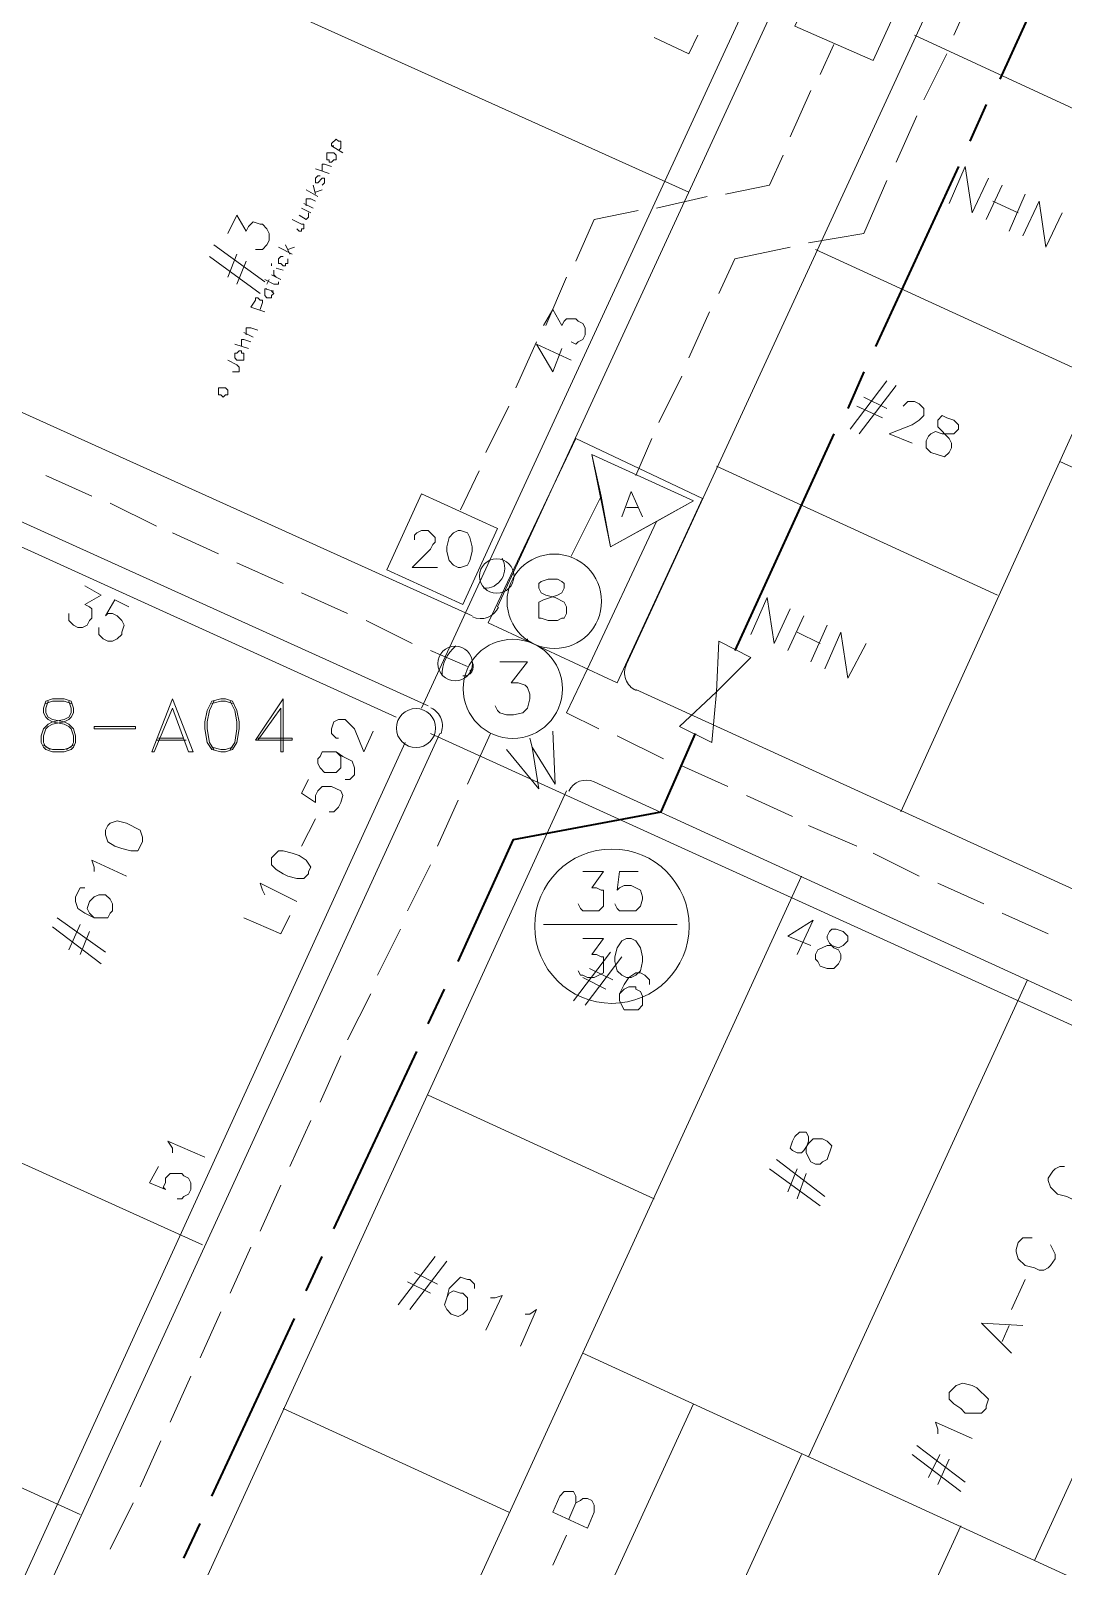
# Model space of a CAD drawing. Header units: millimetres. Extents: x 3.6 to 37.8, y 0.6 to 28.7.
# Drawn here: x 18.636 to 20.504, y 9.116 to 11.895 of the extents above; entities that cross this region are included whole.
import ezdxf

# ---------------------------------------------------------------- set-up
doc = ezdxf.new("R2010")
doc.units = ezdxf.units.MM
for name, color, linetype, true_color in [('PDF_S45$Actives-Amplifier', 92, 'Continuous', 0x00b800), ('PDF_S45$Cable-565', 23, 'Continuous', 0xdd8a6e), ('PDF_S45$Cable-840', 151, 'Continuous', 0x7fbfff), ('PDF_S45$LOTS', 254, 'Continuous', 0xdcdcdc), ('PDF_S45$ROAD', 8, 'Continuous', 0x808080), ('PDF_S45$SDU', 157, 'Continuous', 0x396472)]:
    doc.layers.add(name, color=color, linetype=linetype, true_color=true_color)
for name, color, linetype in [('PDF_S45$Passives-Highleg', 7, 'Continuous'), ('PDF_S45$Passives-Splt2way', 7, 'Continuous'), ('PDF_S45$Passives-TapOffs', 7, 'Continuous'), ('PDF_S45$pole', 7, 'Continuous'), ('PDF_S45$strand', 7, 'Continuous'), ('PDF_S45$Symbols-EndOfLine', 7, 'Continuous'), ('PDF_S45$Symbols-Splice', 7, 'Continuous'), ('PDF_S45$Symbols-Terminator', 7, 'Continuous')]:
    doc.layers.add(name, color=color, linetype=linetype)

msp = doc.modelspace()

# ---------------------------------------------------------------- linework, layer by layer
at = {"layer": 'PDF_S45$Actives-Amplifier', "lineweight": 13}
for points in [[(19.8512, 11.0484), (19.697, 10.7149), (19.4634, 10.8233), (19.6219, 11.1569)], [(19.6678, 11.0526), (19.6136, 10.9442), (19.6678, 11.0526), (19.6511, 11.1277), (19.8346, 11.0443), (19.7678, 11.0067), (19.6428, 10.7399), (19.7678, 11.0067), (19.6844, 10.9609)], [(19.8346, 11.0443), (19.6844, 10.9609), (19.6511, 11.1277)], [(19.5719, 10.9025), (19.5885, 10.9025), (19.5969, 10.8983), (19.6011, 10.8942), (19.6011, 10.8858), (19.5969, 10.8775), (19.5885, 10.8733), (19.5635, 10.865), (19.5552, 10.8608), (19.5552, 10.8316), (19.5594, 10.8316), (19.5719, 10.8274), (19.5885, 10.8274), (19.5969, 10.8316), (19.6011, 10.8316), (19.6052, 10.8399), (19.6052, 10.8525), (19.6011, 10.8608), (19.5844, 10.8691), (19.5677, 10.8733), (19.5594, 10.8775), (19.5552, 10.8858), (19.5552, 10.8942), (19.5594, 10.8983)], [(18.6754, 10.6857), (18.6962, 10.6857), (18.7087, 10.6815), (18.7129, 10.669), (18.7129, 10.6606), (18.7087, 10.6523), (18.7045, 10.6481), (18.6962, 10.644), (18.6754, 10.6398), (18.667, 10.6356), (18.6628, 10.6315), (18.6587, 10.6189), (18.6587, 10.6064), (18.6628, 10.5981), (18.6754, 10.5939), (18.6962, 10.5939), (18.7087, 10.5981), (18.7129, 10.6064), (18.7129, 10.6189), (18.7087, 10.6315), (18.7045, 10.6356), (18.6962, 10.6398), (18.6754, 10.644), (18.667, 10.6481), (18.6628, 10.6523), (18.6587, 10.6606), (18.6587, 10.669), (18.6628, 10.6815)], [(18.8922, 10.6857), (18.9297, 10.5898), (18.9214, 10.5898), (18.8922, 10.669), (18.8588, 10.5898), (18.8547, 10.5898)], [(18.9797, 10.6857), (18.9881, 10.6857), (19.0006, 10.6815), (19.0089, 10.6648), (19.0131, 10.644), (19.0131, 10.6315), (19.0089, 10.6064), (19.0006, 10.5939), (18.9881, 10.5898), (18.9797, 10.5898), (18.9631, 10.5939), (18.9547, 10.6064), (18.9506, 10.6315), (18.9506, 10.644), (18.9547, 10.6648), (18.9631, 10.6815)], [(18.7504, 10.6315), (18.7504, 10.6356), (18.8255, 10.6356), (18.8255, 10.6315)]]:
    msp.add_lwpolyline(points, close=True, dxfattribs=at)
for points in [[(19.7053, 11.0151), (19.722, 11.0609), (19.7428, 11.0151)], [(19.7345, 11.0318), (19.7136, 11.0318)], [(18.7045, 10.6815), (18.7087, 10.669), (18.7087, 10.6606), (18.7045, 10.6523), (18.6962, 10.6481), (18.6754, 10.644), (18.667, 10.6398), (18.6587, 10.6315), (18.6545, 10.6189), (18.6545, 10.6064), (18.6587, 10.5981), (18.6628, 10.5939), (18.6754, 10.5898), (18.6962, 10.5898), (18.7087, 10.5939), (18.7129, 10.5981), (18.717, 10.6064), (18.717, 10.6189), (18.7129, 10.6315), (18.7045, 10.6398), (18.6962, 10.644), (18.6754, 10.6481), (18.667, 10.6523), (18.6628, 10.6606), (18.6628, 10.669), (18.667, 10.6815)], [(18.6628, 10.6773), (18.6754, 10.6815), (18.6962, 10.6815), (18.7087, 10.6773)], [(18.9672, 10.5939), (18.9589, 10.6064), (18.9547, 10.6315), (18.9547, 10.644), (18.9589, 10.6648), (18.9672, 10.6815)], [(18.9631, 10.6773), (18.9797, 10.6815), (18.9881, 10.6815), (19.0006, 10.6773)], [(18.9964, 10.6815), (19.0048, 10.6648), (19.0089, 10.644), (19.0089, 10.6315), (19.0048, 10.6064), (18.9964, 10.5939)], [(19.0465, 10.6148), (19.109, 10.6148), (19.109, 10.6106), (19.0423, 10.6106), (19.0923, 10.6857), (19.0923, 10.5898), (19.0882, 10.5898), (19.0882, 10.669), (19.0465, 10.6106)], [(18.6712, 10.5939), (18.6587, 10.6023)], [(18.7129, 10.6023), (18.7004, 10.5939)], [(18.9172, 10.6106), (18.863, 10.6106)], [(18.913, 10.6148), (18.8672, 10.6148)], [(19.0006, 10.5981), (18.9881, 10.5939), (18.9797, 10.5939), (18.9631, 10.5981)]]:
    msp.add_lwpolyline(points, dxfattribs=at)
msp.add_circle((19.583, 10.8622), 0.0855, dxfattribs=at)
at = {"layer": 'PDF_S45$Cable-565', "lineweight": 13}
for points in [[(20.3433, 11.97), (20.3058, 11.8866)], [(20.0889, 11.8699), (20.0639, 11.8157)], [(20.2932, 11.8532), (20.2515, 11.7698)], [(20.0472, 11.7865), (20.0097, 11.7031)], [(20.239, 11.7406), (20.2015, 11.6572)], [(19.9972, 11.6697), (19.9722, 11.6155), (19.8929, 11.5989)], [(20.1848, 11.6239), (20.1431, 11.528), (20.0431, 11.5113)], [(19.8596, 11.5947), (19.7678, 11.5738)], [(19.6219, 11.4779), (19.6553, 11.553), (19.7345, 11.5697)], [(19.8804, 11.4196), (19.9096, 11.4821), (20.0097, 11.5029)], [(19.6052, 11.4487), (19.5677, 11.3612)], [(19.8638, 11.3862), (19.8262, 11.3028)], [(19.551, 11.332), (19.5135, 11.2486)], [(19.8137, 11.2694), (19.772, 11.186)], [(19.501, 11.2152), (19.4593, 11.1318)], [(19.7595, 11.1569), (19.7303, 11.0901)], [(18.7462, 11.0526), (18.6628, 11.0901)], [(19.4468, 11.0985), (19.4134, 11.0276)], [(18.863, 10.9984), (18.7796, 11.0401)], [(18.9756, 10.9484), (18.8922, 10.9859)], [(19.0923, 10.8942), (19.0089, 10.9317)], [(19.2091, 10.8399), (19.1257, 10.8775)], [(19.3258, 10.7857), (19.2424, 10.8274)], [(19.5343, 10.7941), (19.5343, 10.7899)], [(19.4259, 10.744), (19.3592, 10.7732)], [(19.6636, 10.6315), (19.6052, 10.6606), (19.6428, 10.7399)], [(19.4676, 10.6231), (19.4259, 10.5314)], [(19.7804, 10.5772), (19.697, 10.6189)], [(19.8971, 10.5272), (19.8137, 10.5647)], [(20.0139, 10.473), (19.9305, 10.5105)], [(19.4092, 10.5022), (19.3717, 10.4188)], [(20.1306, 10.4188), (20.0431, 10.4563)], [(20.2432, 10.3646), (20.1598, 10.4063)], [(19.3592, 10.3854), (19.3175, 10.302)], [(20.36, 10.3145), (20.2766, 10.3521)], [(20.4767, 10.2603), (20.3933, 10.2979)], [(19.305, 10.2687), (19.2633, 10.1853)], [(19.2508, 10.1519), (19.2091, 10.0685)], [(19.1966, 10.0393), (19.1591, 9.9559)], [(19.1424, 9.9226), (19.1048, 9.8392)], [(19.0882, 9.8058), (19.0506, 9.7224)], [(19.034, 9.6932), (18.9964, 9.6098)], [(18.9797, 9.5765), (18.9422, 9.4931)], [(18.9255, 9.4597), (18.888, 9.3763)], [(18.8713, 9.343), (18.8338, 9.2596)], [(18.8213, 9.2304), (18.7796, 9.147)]]:
    msp.add_lwpolyline(points, dxfattribs=at)
at = {"layer": 'PDF_S45$Cable-840', "lineweight": 40}
for points in [[(20.5351, 12.1284), (20.3892, 11.8073)], [(20.3641, 11.7615), (20.3349, 11.6948)], [(20.3141, 11.6489), (20.164, 11.3236)], [(20.1431, 11.2778), (20.1139, 11.2111)], [(20.0889, 11.1652), (19.9096, 10.7732)], [(19.4092, 10.2103), (19.5093, 10.4313), (19.7762, 10.4813), (19.8387, 10.6231)], [(19.355, 10.0977), (19.3842, 10.1603)], [(19.1841, 9.7266), (19.3342, 10.0477)], [(19.134, 9.614), (19.1632, 9.6766)], [(18.9631, 9.2429), (19.1132, 9.564)], [(18.913, 9.1303), (18.9422, 9.1929)]]:
    msp.add_lwpolyline(points, dxfattribs=at)
at = {"layer": 'PDF_S45$LOTS', "lineweight": 0}
for points in [[(20.2098, 10.4813), (22.5074, 15.5477), (24.1045, 19.0587)], [(18.642, 12.1368), (19.8262, 11.603)], [(20.7394, 11.6531), (20.2349, 11.8866)], [(20.5643, 11.2653), (20.0556, 11.4988)], [(20.385, 10.8733), (19.8763, 11.1068)], [(20.9979, 10.8858), (20.4976, 11.1152)], [(16.5863, 10.7649), (18.9464, 9.6974)], [(19.2383, 8.6383), (20.0305, 10.3646)], [(20.4392, 10.1769), (20.0431, 9.3138)], [(20.8478, 9.9893), (20.4517, 9.1261)], [(19.355, 9.9685), (19.7637, 9.7808)], [(18.7254, 9.2095), (17.5453, 9.7475)], [(22.9578, 7.9753), (19.6344, 9.5014)], [(19.0923, 9.4014), (19.501, 9.2137)], [(19.8346, 9.4097), (19.4384, 8.5465)], [(20.0305, 9.318), (19.6344, 8.4548)], [(20.3183, 9.1887), (19.9221, 8.3255)]]:
    msp.add_lwpolyline(points, dxfattribs=at)
at = {"layer": 'PDF_S45$Passives-Highleg', "lineweight": 9}
msp.add_lwpolyline([(19.4343, 10.7399), (19.4301, 10.7357), (19.4343, 10.7399), (19.4301, 10.7315)], dxfattribs=at)
for centre in [(19.4788, 10.908), (19.4037, 10.7496)]:
    msp.add_circle(centre, 0.0313, dxfattribs=at)
for centre, radius, start, end in [((19.4572, 10.9219), 0.0361, 266.6933, 30.0917), ((19.4468, 10.7294), 0.0667, 128.6598, 181.7899), ((19.4197, 10.744), 0.0168, 262.875, 29.7449)]:
    msp.add_arc(centre, radius, start, end, dxfattribs=at)
at = {"layer": 'PDF_S45$Passives-Splt2way', "lineweight": 9}
msp.add_lwpolyline([(19.4843, 10.7524), (19.5343, 10.7524), (19.5051, 10.7149), (19.5177, 10.7149), (19.5302, 10.7107), (19.5343, 10.7065), (19.5385, 10.694), (19.5385, 10.6857), (19.5343, 10.669), (19.526, 10.6606), (19.5093, 10.6565), (19.4968, 10.6565), (19.4843, 10.6606), (19.4801, 10.6648), (19.476, 10.6732)], dxfattribs=at)
msp.add_circle((19.508, 10.7037), 0.0897, dxfattribs=at)
at = {"layer": 'PDF_S45$Passives-TapOffs', "lineweight": 9}
for points in [[(20.1598, 11.8407), (20.018, 11.9033), (20.0848, 12.0409), (20.2224, 11.9783)], [(19.4176, 10.8566), (19.28, 10.9192), (19.3425, 11.0568), (19.4801, 10.9942)], [(19.4092, 10.9901), (19.4134, 10.9901), (19.4259, 10.9859), (19.4301, 10.9776), (19.4343, 10.9609), (19.4343, 10.9525), (19.4301, 10.9359), (19.4259, 10.9275), (19.4134, 10.9233), (19.4092, 10.9233), (19.4009, 10.9275), (19.3926, 10.9359), (19.3884, 10.9525), (19.3884, 10.9609), (19.3926, 10.9776), (19.4009, 10.9859)]]:
    msp.add_lwpolyline(points, close=True, dxfattribs=at)
msp.add_lwpolyline([(19.33, 10.9734), (19.33, 10.9817), (19.3342, 10.9859), (19.3425, 10.9901), (19.355, 10.9901), (19.3675, 10.9776), (19.3675, 10.9692), (19.3634, 10.965), (19.3592, 10.9567), (19.3258, 10.9233), (19.3717, 10.9233)], dxfattribs=at)
at = {"layer": 'PDF_S45$pole', "lineweight": 0}
for points in [[(19.8429, 11.8866), (19.8262, 11.8532), (19.7637, 11.8824)], [(19.1924, 10.6148), (19.1882, 10.6148), (19.1799, 10.6231), (19.1799, 10.6315), (19.1841, 10.644), (19.1924, 10.6481), (19.2049, 10.6481), (19.2216, 10.6315), (19.2383, 10.5898), (19.255, 10.6273)], [(19.1882, 10.5898), (19.2007, 10.5814), (19.2174, 10.5731), (19.2216, 10.5606), (19.2216, 10.5481), (19.2133, 10.5397), (19.2049, 10.5397)], [(19.1757, 10.4813), (19.1841, 10.4813), (19.1924, 10.4897), (19.1966, 10.498), (19.2007, 10.5105), (19.1966, 10.5189), (19.1799, 10.5272), (19.1632, 10.5272), (19.1549, 10.5189), (19.1507, 10.5105), (19.1507, 10.498), (19.1257, 10.5147), (19.1382, 10.5397)], [(19.1507, 10.4688), (19.1257, 10.4188)], [(19.059, 10.3312), (19.0548, 10.3396), (19.0506, 10.3521), (19.1174, 10.3187)], [(19.1048, 10.2937), (19.0882, 10.2603), (19.0214, 10.2895)]]:
    msp.add_lwpolyline(points, dxfattribs=at)
for points in [[(19.1966, 10.5814), (19.1966, 10.5606), (19.1882, 10.5522), (19.1674, 10.5522), (19.1591, 10.5606), (19.1549, 10.5689), (19.1549, 10.5772), (19.1591, 10.5814), (19.1632, 10.5898), (19.1882, 10.5898)], [(19.0715, 10.3979), (19.084, 10.4105), (19.0923, 10.4105), (19.109, 10.4063), (19.1215, 10.4021), (19.134, 10.3938), (19.1424, 10.3813), (19.1382, 10.3729), (19.1382, 10.3688), (19.1299, 10.3604), (19.1174, 10.3604), (19.1007, 10.3646), (19.0923, 10.3688), (19.0798, 10.3771), (19.0715, 10.3854)]]:
    msp.add_lwpolyline(points, close=True, dxfattribs=at)
msp.add_circle((19.3328, 10.6328), 0.0354, dxfattribs=at)
at = {"layer": 'PDF_S45$ROAD', "lineweight": 0}
for points in [[(19.4801, 10.8525), (23.3956, 19.3422)], [(17.1367, 11.8741), (19.4343, 10.8358)], [(17.0616, 11.7114), (19.355, 10.6732)], [(19.7303, 10.7023), (20.6894, 10.2645)], [(19.3759, 10.6231), (16.6939, 4.7721)], [(18.8463, 8.8593), (19.6052, 10.5189)]]:
    msp.add_lwpolyline(points, dxfattribs=at)
for points in [[(23.6249, 19.238), (19.7136, 10.7482, 0.414972), (19.7309, 10.7007)], [(19.6092, 10.5183, -0.414157), (19.6553, 10.5355), (23.3247, 8.8551, -0.414663), (23.3432, 8.8082)]]:
    msp.add_lwpolyline(points, format="xyb", dxfattribs=at)
for centre, start, end in [((19.4496, 10.8663), 245.6598, 335.2478), ((19.3453, 10.637), 335.3851, 65.6598)]:
    msp.add_arc(centre, 0.0354, start, end, dxfattribs=at)
at = {"layer": 'PDF_S45$SDU', "lineweight": 0}
for points in [[(19.1716, 11.6614), (19.1716, 11.6739), (19.1841, 11.6739), (19.1882, 11.6697), (19.1882, 11.6614), (19.1841, 11.6614), (19.1799, 11.6572), (19.1757, 11.6572), (19.1757, 11.6614)], [(19.0715, 11.4696), (19.0715, 11.4738)], [(19.0048, 11.3028), (19.0048, 11.3111), (19.0089, 11.3111), (19.0131, 11.3153), (19.0173, 11.3153), (19.0173, 11.3111), (19.0214, 11.3111), (19.0214, 11.2986), (19.0089, 11.2986)], [(18.9756, 11.2361), (18.9756, 11.2486), (18.9881, 11.2486), (18.9923, 11.2444), (18.9923, 11.2361), (18.9881, 11.2361), (18.9839, 11.2319), (18.9797, 11.2361)], [(20.2932, 11.1944), (20.3058, 11.1902), (20.3141, 11.1819), (20.3141, 11.1735), (20.3058, 11.1652), (20.2849, 11.1652), (20.2724, 11.1694), (20.2641, 11.1652), (20.2599, 11.161), (20.2557, 11.1527), (20.2557, 11.1402), (20.2641, 11.1318), (20.2891, 11.1235), (20.2974, 11.1318), (20.3016, 11.1402), (20.3016, 11.1485), (20.2974, 11.1569), (20.2766, 11.1777), (20.2766, 11.1902), (20.2849, 11.1986)], [(18.7713, 10.448), (18.7754, 10.4563), (18.7796, 10.4605), (18.7921, 10.4647), (18.8088, 10.4605), (18.8338, 10.448), (18.838, 10.4355), (18.838, 10.4271), (18.8296, 10.4105), (18.8171, 10.4105), (18.8004, 10.4146), (18.7879, 10.4188), (18.7754, 10.4271), (18.7713, 10.4396)], [(18.7421, 10.2979), (18.7379, 10.3062), (18.7421, 10.3187), (18.7504, 10.3271), (18.7587, 10.3312), (18.7713, 10.3312), (18.7796, 10.3229), (18.7838, 10.3145), (18.7838, 10.302), (18.7796, 10.2979), (18.7754, 10.2895), (18.7504, 10.2895)], [(19.7095, 10.1603), (19.7178, 10.1644), (19.7303, 10.1644), (19.7303, 10.1603), (19.7387, 10.1561), (19.7428, 10.1478), (19.7428, 10.1311), (19.7345, 10.1227), (19.7095, 10.1227), (19.7011, 10.1394), (19.7011, 10.1519)], [(20.0139, 9.8851), (20.018, 9.8934), (20.0264, 9.9017), (20.0389, 9.9017), (20.0431, 9.8934), (20.0431, 9.8851), (20.0389, 9.8725), (20.0389, 9.8642), (20.0472, 9.8475), (20.0556, 9.8434), (20.0639, 9.8434), (20.0681, 9.8475), (20.0764, 9.8517), (20.0848, 9.8767), (20.0764, 9.8851), (20.0681, 9.8892), (20.0514, 9.8892), (20.0431, 9.8809), (20.0347, 9.8684), (20.0305, 9.8642), (20.0222, 9.8642), (20.0139, 9.8684), (20.0097, 9.8725)], [(19.3926, 9.6098), (19.4009, 9.614), (19.4134, 9.6098), (19.4176, 9.6098), (19.4259, 9.6015), (19.4259, 9.5807), (19.4176, 9.5723), (19.4092, 9.5681), (19.3967, 9.5723), (19.3884, 9.5807), (19.3842, 9.589), (19.3884, 9.6015)], [(20.2974, 9.4305), (20.3099, 9.4431), (20.3224, 9.4472), (20.3391, 9.4431), (20.3475, 9.4389), (20.3683, 9.418), (20.3641, 9.4055), (20.3641, 9.4014), (20.3558, 9.393), (20.3266, 9.393), (20.3183, 9.4014), (20.3058, 9.4097), (20.2974, 9.418)]]:
    msp.add_lwpolyline(points, close=True, dxfattribs=at)
for points in [[(19.1799, 11.6864), (19.1799, 11.6906), (19.1882, 11.6989), (19.1924, 11.6948), (19.1966, 11.6948), (19.1966, 11.6823), (19.1924, 11.6781)], [(19.2007, 11.6739), (19.1799, 11.6864), (19.1841, 11.6864)], [(19.1632, 11.6406), (19.1632, 11.6531), (19.1674, 11.6531), (19.1799, 11.6489)], [(20.2974, 11.5822), (20.3266, 11.6489), (20.3391, 11.5655), (20.3683, 11.628)], [(19.1757, 11.6364), (19.1507, 11.6447)], [(19.1632, 11.6155), (19.1674, 11.6197), (19.1674, 11.628), (19.1632, 11.628), (19.1549, 11.6197), (19.1507, 11.6197), (19.1507, 11.628), (19.1549, 11.6322), (19.1591, 11.6322)], [(19.1549, 11.5947), (19.134, 11.6072)], [(19.134, 11.578), (19.134, 11.5905), (19.1424, 11.5905), (19.1507, 11.5863)], [(19.1507, 11.5989), (19.1465, 11.6155)], [(19.1632, 11.6072), (19.1507, 11.603)], [(20.3641, 11.553), (20.3933, 11.6155)], [(20.4058, 11.5321), (20.435, 11.5989)], [(19.1382, 11.5655), (19.1382, 11.5572), (19.134, 11.553), (19.1215, 11.5613)], [(19.1424, 11.5655), (19.1257, 11.5738)], [(19.1465, 11.5738), (19.1299, 11.5822)], [(20.4225, 11.5655), (20.3766, 11.5863)], [(20.4308, 11.5238), (20.46, 11.5863), (20.4725, 11.5029), (20.5017, 11.5655)], [(18.9923, 11.528), (19.0089, 11.5613), (19.0256, 11.5321), (19.0298, 11.5405), (19.0381, 11.5488), (19.0506, 11.5446), (19.0548, 11.5446), (19.0631, 11.5363), (19.0673, 11.528), (19.0673, 11.5155), (19.0631, 11.5071), (19.0548, 11.4988), (19.0423, 11.4988)], [(19.109, 11.553), (19.1257, 11.5446), (19.1299, 11.5446), (19.1299, 11.5363), (19.1257, 11.5363), (19.1257, 11.5321), (19.1215, 11.5321), (19.1174, 11.5363)], [(19.059, 11.4404), (18.9672, 11.5071)], [(19.1048, 11.4904), (19.0965, 11.5071)], [(19.0506, 11.4196), (18.9589, 11.4863)], [(19.0089, 11.4904), (18.9923, 11.4487)], [(19.109, 11.4904), (19.084, 11.5029)], [(19.1007, 11.4821), (19.1007, 11.4738), (19.0965, 11.4738), (19.0965, 11.4696), (19.0923, 11.4696), (19.0882, 11.4738), (19.084, 11.4738), (19.084, 11.4821), (19.0882, 11.4863), (19.0923, 11.4863)], [(19.1132, 11.5029), (19.1007, 11.4988)], [(19.0256, 11.4779), (19.0089, 11.4362)], [(19.0882, 11.4446), (19.0715, 11.4529)], [(19.0798, 11.4487), (19.0757, 11.4529), (19.0757, 11.4613)], [(19.0923, 11.4613), (19.0798, 11.4654)], [(19.084, 11.4404), (19.084, 11.4362), (19.0757, 11.4362), (19.059, 11.4446)], [(19.0757, 11.4237), (19.059, 11.4279), (19.0631, 11.4279)], [(19.0715, 11.4237), (19.0757, 11.4196), (19.0715, 11.4154), (19.0715, 11.4112), (19.0631, 11.4112), (19.059, 11.4154), (19.059, 11.4279)], [(19.0673, 11.4446), (19.0631, 11.4362)], [(19.059, 11.3862), (19.034, 11.3945), (19.0423, 11.407), (19.0423, 11.4112), (19.0465, 11.4112), (19.0506, 11.407), (19.0548, 11.407), (19.0548, 11.4029), (19.0506, 11.3904)], [(19.0381, 11.3403), (19.0214, 11.3487)], [(19.0256, 11.3445), (19.0256, 11.357), (19.034, 11.357), (19.0465, 11.3528)], [(19.0298, 11.3195), (19.0048, 11.3278)], [(19.0173, 11.3236), (19.0173, 11.3362), (19.0214, 11.3362), (19.034, 11.332)], [(18.9923, 11.2986), (19.0089, 11.2903), (19.0131, 11.2861), (19.0131, 11.2778), (19.0006, 11.2778)], [(20.1181, 11.1735), (20.1848, 11.2611)], [(20.1348, 11.1652), (20.2015, 11.2528)], [(20.1848, 11.2111), (20.1431, 11.2319)], [(20.1765, 11.1944), (20.1306, 11.2152)], [(20.214, 11.2152), (20.2224, 11.2236), (20.2349, 11.2236), (20.2432, 11.2194), (20.2515, 11.2111), (20.2515, 11.1986), (20.2432, 11.1902), (20.2307, 11.1819), (20.189, 11.1652), (20.2307, 11.1485)], [(19.9388, 10.8024), (19.968, 10.8691), (19.9805, 10.7857), (20.0097, 10.8483)], [(20.0055, 10.7732), (20.0347, 10.8358)], [(20.0472, 10.7524), (20.0764, 10.8191)], [(20.0639, 10.7857), (20.0222, 10.8066)], [(20.0722, 10.7399), (20.1014, 10.8066), (20.1139, 10.7232), (20.1473, 10.7857)], [(18.7504, 10.3729), (18.7504, 10.3813), (18.7462, 10.3938), (18.8088, 10.3646)], [(18.7504, 10.2895), (18.7337, 10.2979), (18.7212, 10.3062), (18.717, 10.3187), (18.717, 10.3271), (18.7254, 10.3437), (18.7337, 10.3437)], [(18.7713, 10.227), (18.6837, 10.2895)], [(18.7629, 10.2061), (18.6754, 10.2728)], [(18.7254, 10.277), (18.7045, 10.2312)], [(18.7421, 10.2645), (18.7254, 10.2228)], [(19.6177, 10.1394), (19.6844, 10.227)], [(19.6386, 10.1311), (19.7053, 10.2186)], [(19.6761, 10.1603), (19.6344, 10.1811)], [(19.6886, 10.1769), (19.6469, 10.1978)], [(19.7011, 10.1519), (19.7095, 10.1686), (19.7178, 10.1811), (19.7303, 10.1895), (19.7387, 10.1895), (19.747, 10.1853), (19.7553, 10.1769), (19.7553, 10.1686)], [(20.0722, 9.785), (19.9847, 9.8517)], [(20.5393, 9.8267), (20.5476, 9.81), (20.5476, 9.8017), (20.5434, 9.7891), (20.5268, 9.7808), (20.5184, 9.7808), (20.5101, 9.785), (20.4934, 9.7891), (20.4809, 9.8017), (20.4767, 9.8142), (20.4767, 9.8183), (20.4851, 9.8308), (20.4892, 9.835), (20.4976, 9.8392), (20.5059, 9.8392)], [(20.0639, 9.7683), (19.9722, 9.835)], [(20.0222, 9.835), (20.0055, 9.7933)], [(20.0389, 9.8267), (20.0222, 9.7808)], [(20.4809, 9.6974), (20.4892, 9.6807), (20.4892, 9.6724), (20.4809, 9.6599), (20.4767, 9.6557), (20.4684, 9.6515), (20.46, 9.6515), (20.4517, 9.6557), (20.435, 9.6599), (20.4225, 9.6724), (20.4183, 9.6849), (20.4183, 9.6891), (20.4225, 9.7016), (20.4308, 9.7099), (20.4475, 9.7099)], [(19.3008, 9.589), (19.3675, 9.6766)], [(19.3217, 9.5807), (19.3884, 9.6682)], [(19.3717, 9.6265), (19.33, 9.6474)], [(19.3592, 9.6098), (19.3175, 9.6307)], [(19.3884, 9.6015), (19.3926, 9.6182), (19.4134, 9.639), (19.4259, 9.6349), (19.4301, 9.6349), (19.4384, 9.6265), (19.4384, 9.6182)], [(20.435, 9.6349), (20.41, 9.5807)], [(19.4676, 9.6015), (19.476, 9.6015), (19.4885, 9.6057), (19.4593, 9.5431)], [(19.5302, 9.5723), (19.5385, 9.5723), (19.551, 9.5807), (19.5218, 9.5139)], [(20.41, 9.5014), (20.3558, 9.5556), (20.4308, 9.5515)], [(20.4058, 9.5515), (20.3933, 9.5223)], [(20.2766, 9.3555), (20.2766, 9.3638), (20.2724, 9.3763), (20.3391, 9.3471)], [(20.3183, 9.2512), (20.2307, 9.318)], [(20.3266, 9.2679), (20.239, 9.3346)], [(20.2807, 9.318), (20.2599, 9.2763)], [(20.2974, 9.3096), (20.2766, 9.2638)], [(19.6219, 9.2304), (19.6302, 9.2346), (19.6344, 9.2387), (19.6428, 9.2387), (19.6511, 9.2346), (19.6553, 9.2262), (19.6553, 9.2137), (19.6428, 9.1845), (19.5802, 9.2137), (19.5927, 9.2429), (19.6011, 9.2512), (19.6177, 9.2512), (19.6219, 9.2429), (19.6219, 9.2304), (19.6094, 9.2012)], [(19.6052, 9.172), (19.5802, 9.1178)]]:
    msp.add_lwpolyline(points, dxfattribs=at)
at = {"layer": 'PDF_S45$strand', "color": 254, "lineweight": 0, "true_color": 0xdcdcdc}
for points in [[(19.9471, 11.9783), (19.3425, 10.669)], [(18.2333, 11.136), (19.2967, 10.6523)], [(19.3592, 10.6231), (20.7978, 9.9685)], [(19.3133, 10.6064), (18.592, 9.0261)]]:
    msp.add_lwpolyline(points, dxfattribs=at)
at = {"layer": 'PDF_S45$strand', "lineweight": 0}
for points in [[(19.5635, 11.3612), (19.5802, 11.3904), (19.5969, 11.3612), (19.6011, 11.3695), (19.6052, 11.3737), (19.6219, 11.3737), (19.6261, 11.3695), (19.6344, 11.3653), (19.6386, 11.357), (19.6386, 11.3445), (19.6344, 11.3362), (19.6261, 11.332), (19.6219, 11.3278), (19.6136, 11.332)], [(19.5969, 11.3195), (19.5802, 11.2778), (19.551, 11.3278), (19.6136, 11.2986)], [(18.7337, 10.89), (18.7629, 10.8733), (18.7337, 10.8566), (18.7421, 10.8525), (18.7462, 10.8483), (18.7462, 10.8316), (18.7421, 10.8274), (18.7379, 10.8191), (18.7296, 10.8149), (18.7212, 10.8149), (18.7129, 10.8191), (18.7045, 10.8274), (18.7045, 10.8399)], [(18.7587, 10.8149), (18.7587, 10.8024), (18.7671, 10.7941), (18.7754, 10.7899), (18.7838, 10.7899), (18.7921, 10.7941), (18.8004, 10.8024), (18.8004, 10.8066), (18.8046, 10.8191), (18.8004, 10.8274), (18.7921, 10.8358), (18.7838, 10.8399), (18.7754, 10.8399), (18.7713, 10.8358), (18.7879, 10.865), (18.813, 10.8525)], [(20.0472, 10.2395), (20.0055, 10.2562), (20.0514, 10.2854), (20.0222, 10.2228)], [(18.8922, 9.8642), (18.8922, 9.8725), (18.8838, 9.8851), (18.9506, 9.8559)], [(18.9005, 9.7808), (18.9089, 9.7808), (18.913, 9.785), (18.9214, 9.7891), (18.9255, 9.7975), (18.9255, 9.81), (18.9214, 9.8183), (18.913, 9.8225), (18.9089, 9.8267), (18.888, 9.8267), (18.8797, 9.8183), (18.8797, 9.81), (18.8755, 9.8017), (18.8797, 9.7975), (18.8505, 9.81), (18.8672, 9.8392)]]:
    msp.add_lwpolyline(points, dxfattribs=at)
msp.add_lwpolyline([(20.0931, 10.2687), (20.1056, 10.2645), (20.1139, 10.2562), (20.1139, 10.2478), (20.1056, 10.2395), (20.0973, 10.2353), (20.0848, 10.2395), (20.0764, 10.2395), (20.0597, 10.2312), (20.0556, 10.2228), (20.0556, 10.2145), (20.0597, 10.2103), (20.0639, 10.202), (20.0764, 10.1978), (20.0889, 10.1978), (20.0973, 10.2061), (20.1014, 10.2145), (20.1014, 10.2228), (20.0973, 10.2312), (20.0889, 10.2353), (20.0806, 10.2437), (20.0764, 10.252), (20.0764, 10.2562), (20.0806, 10.2645), (20.0848, 10.2687)], close=True, dxfattribs=at)
at = {"layer": 'PDF_S45$Symbols-EndOfLine', "lineweight": 9}
for points in [[(19.6344, 10.3729), (19.6719, 10.3729), (19.6511, 10.3437), (19.6594, 10.3437), (19.6678, 10.3396), (19.6719, 10.3396), (19.6719, 10.3104), (19.6636, 10.302), (19.6344, 10.302), (19.6302, 10.3062), (19.6261, 10.3145)], [(19.6928, 10.3145), (19.697, 10.3062), (19.7011, 10.302), (19.7303, 10.302), (19.7387, 10.3104), (19.7428, 10.3229), (19.7428, 10.3271), (19.7387, 10.3396), (19.722, 10.3479), (19.7095, 10.3479), (19.7011, 10.3437), (19.697, 10.3396), (19.7011, 10.3729), (19.7345, 10.3729)], [(19.6344, 10.252), (19.6719, 10.252), (19.6511, 10.2228), (19.6594, 10.2228), (19.6678, 10.2186), (19.6719, 10.2186), (19.6719, 10.1895), (19.6553, 10.1811), (19.6428, 10.1811), (19.6344, 10.1853), (19.6302, 10.1853), (19.6261, 10.1936)]]:
    msp.add_lwpolyline(points, dxfattribs=at)
at = {"layer": 'PDF_S45$Symbols-EndOfLine', "color": 15, "lineweight": 0, "true_color": 0x954a4a}
msp.add_lwpolyline([(19.8054, 10.277), (19.5635, 10.277)], dxfattribs=at)
at = {"layer": 'PDF_S45$Symbols-EndOfLine', "lineweight": 9}
msp.add_lwpolyline([(19.7136, 10.252), (19.722, 10.252), (19.7303, 10.2478), (19.7387, 10.2353), (19.7428, 10.2186), (19.7428, 10.2103), (19.7387, 10.1936), (19.7303, 10.1853), (19.722, 10.1811), (19.7136, 10.1811), (19.7053, 10.1853), (19.697, 10.1936), (19.6928, 10.2103), (19.6928, 10.2186), (19.697, 10.2353), (19.7053, 10.2478)], close=True, dxfattribs=at)
at = {"layer": 'PDF_S45$Symbols-EndOfLine', "color": 15, "lineweight": 0, "true_color": 0x954a4a}
msp.add_circle((19.6873, 10.2742), 0.1397, dxfattribs=at)
at = {"layer": 'PDF_S45$Symbols-Splice', "lineweight": 9}
msp.add_lwpolyline([(19.8763, 10.6982), (19.9388, 10.7607), (19.8804, 10.7899), (19.8763, 10.6982), (19.8679, 10.6064), (19.8095, 10.6356)], close=True, dxfattribs=at)
at = {"layer": 'PDF_S45$Symbols-Terminator', "lineweight": 9}
for points in [[(19.5802, 10.6273), (19.5844, 10.5314), (19.5427, 10.5981)], [(19.5385, 10.6148), (19.5427, 10.5981), (19.5552, 10.523), (19.4968, 10.5939)]]:
    msp.add_lwpolyline(points, dxfattribs=at)

doc.saveas('drawing.dxf')
